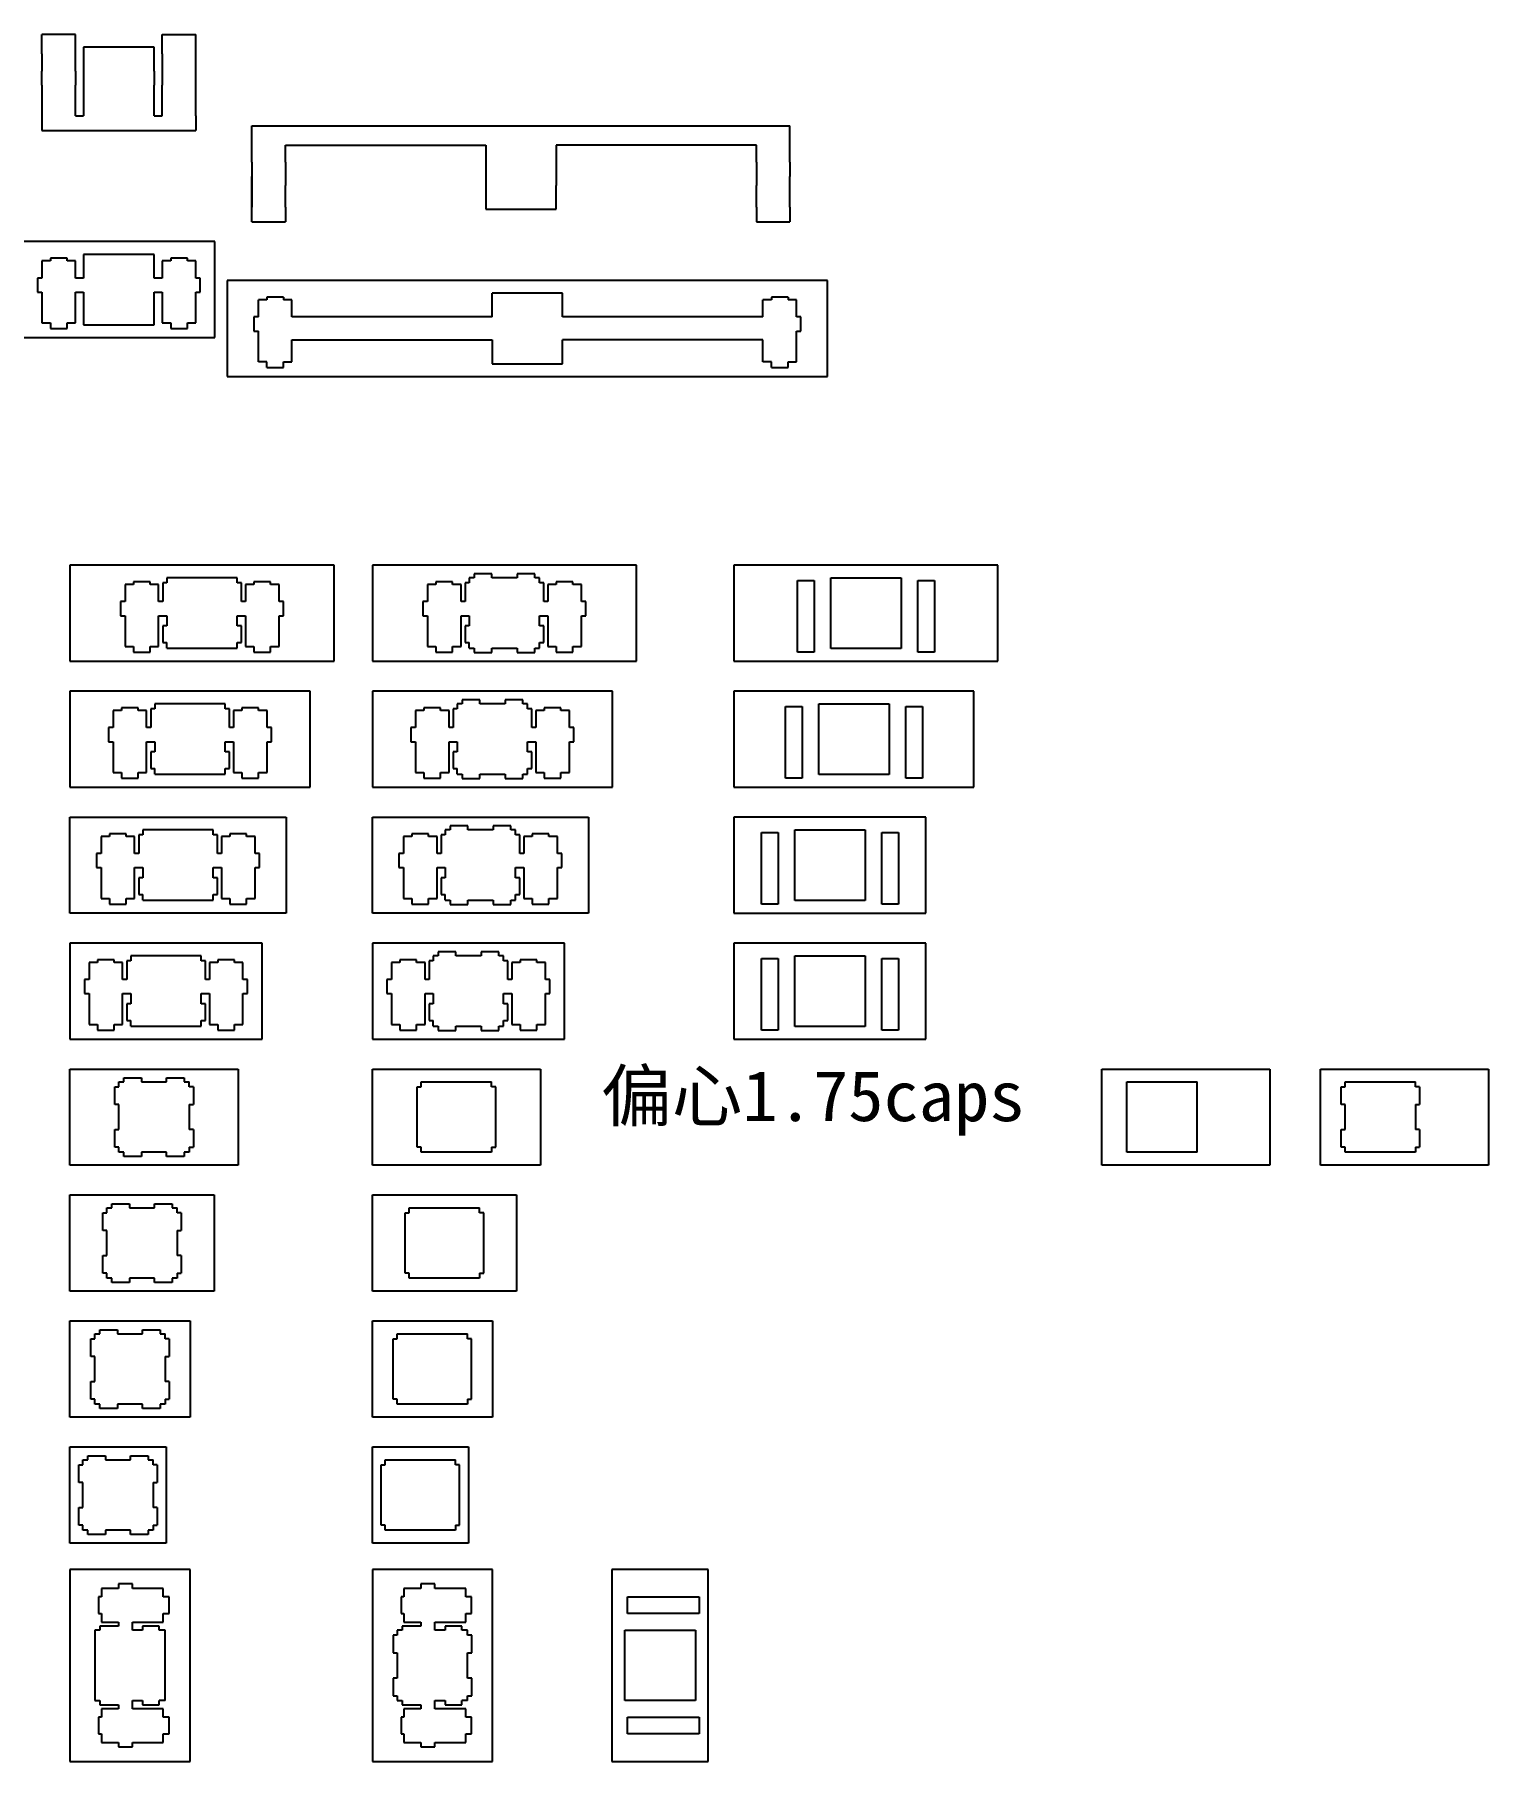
# Model space of a CAD drawing. Header units: millimetres. Extents: x -489 to 574, y -241 to 530.
# Drawn here: x -215.2 to 73.2, y 187.5 to 530.1 of the extents above; entities that cross this region are included whole.
import ezdxf

# ---------------------------------------------------------------- set-up
doc = ezdxf.new("R2010")
doc.units = ezdxf.units.MM
doc.layers.add('01_线宽0.15', color=7, linetype='Continuous')
doc.layers.add('实填充图层01', color=7, linetype='Continuous')
doc.styles.add('大雄软件01_宋体', font='', dxfattribs={"width": 1.028, "bigfont": '宋体'})
doc.styles.get('大雄软件01_宋体').set_extended_font_data('宋体')

msp = doc.modelspace()

# ---------------------------------------------------------------- linework, layer by layer
for p, q in [((-213.75, 526.25), (-213.75, 530.09)), ((-207.1, 530.09), (-213.75, 530.09)), ((-207.1, 526.25), (-207.1, 530.09)), ((-189.88, 526.25), (-189.88, 530.09)), ((-189.88, 530.09), (-183.22, 530.09)), ((-183.22, 526.25), (-183.22, 530.09)), ((-213.75, 520.05), (-213.75, 522.85)), ((-207.1, 522.85), (-207.1, 520.05)), ((-205.47, 522.85), (-205.47, 520.05)), ((-191.5, 522.85), (-191.5, 520.05)), ((-189.88, 522.85), (-189.88, 520.05)), ((-183.22, 520.05), (-183.22, 522.85)), ((-189.88, 513.96), (-189.88, 520.05)), ((-213.75, 513.96), (-213.75, 511.04)), ((-207.1, 513.96), (-205.47, 513.96)), ((-191.5, 513.96), (-189.88, 513.96)), ((-183.22, 513.96), (-183.22, 511.04)), ((-213.75, 511.04), (-183.22, 511.04)), ((-172.1, 508.15), (-172.1, 511.98)), ((-172.1, 511.98), (-65.37, 511.98)), ((-65.37, 508.15), (-65.37, 511.98)), ((-165.44, 508.15), (-125.72, 508.15)), ((-125.72, 508.15), (-125.72, 500.17)), ((-72.02, 508.15), (-111.75, 508.15)), ((-111.75, 508.15), (-111.75, 500.17)), ((-172.1, 504.75), (-172.1, 501.95)), ((-165.44, 504.75), (-165.44, 500.17)), ((-72.02, 504.75), (-72.02, 500.17)), ((-65.37, 504.75), (-65.37, 501.95)), ((-172.1, 501.95), (-172.1, 495.86)), ((-172.1, 492.93), (-172.1, 495.86)), ((-165.44, 495.86), (-165.44, 492.93)), ((-72.02, 495.86), (-72.02, 492.93)), ((-65.37, 495.86), (-65.37, 492.93)), ((-172.1, 492.93), (-165.44, 492.93)), ((-72.02, 492.93), (-65.37, 492.93))]:
    msp.add_line(p, q)
at = {"layer": '01_线宽0.15'}
for p, q in [((-191.5, 527.55), (-205.47, 527.55)), ((-205.47, 527.55), (-205.47, 522.85)), ((-191.5, 522.85), (-191.5, 527.55)), ((-213.75, 526.25), (-213.75, 522.85)), ((-207.1, 522.85), (-207.1, 526.25)), ((-189.88, 526.25), (-189.88, 522.85)), ((-183.22, 522.85), (-183.22, 526.25)), ((-213.75, 520.05), (-213.75, 513.96)), ((-207.1, 513.96), (-207.1, 520.05)), ((-205.47, 520.05), (-205.47, 513.96)), ((-191.5, 513.96), (-191.5, 520.05)), ((-183.22, 513.96), (-183.22, 520.05)), ((-172.1, 504.75), (-172.1, 508.15)), ((-165.44, 504.75), (-165.44, 508.15)), ((-72.02, 504.75), (-72.02, 508.15)), ((-65.37, 504.75), (-65.37, 508.15)), ((-172.1, 495.86), (-172.1, 501.95)), ((-165.44, 495.86), (-165.44, 500.17)), ((-125.72, 500.17), (-125.72, 495.47)), ((-111.75, 495.47), (-111.75, 500.17)), ((-72.02, 495.86), (-72.02, 500.17)), ((-65.37, 495.86), (-65.37, 501.95)), ((-125.72, 495.47), (-111.75, 495.47)), ((-179.44, 489.02), (-217.54, 489.02)), ((-191.5, 486.48), (-205.47, 486.48)), ((-205.47, 486.48), (-205.47, 481.78)), ((-191.5, 481.78), (-191.5, 486.48)), ((-179.44, 469.97), (-179.44, 489.02)), ((-212.07, 485.19), (-213.75, 485.19)), ((-213.75, 485.19), (-213.75, 481.78)), ((-212.07, 485.72), (-212.07, 485.19)), ((-208.77, 485.72), (-212.07, 485.72)), ((-208.77, 485.19), (-208.77, 485.72)), ((-207.1, 485.19), (-208.77, 485.19)), ((-207.1, 481.78), (-207.1, 485.19)), ((-188.2, 485.19), (-189.88, 485.19)), ((-189.88, 485.19), (-189.88, 481.78)), ((-184.9, 485.72), (-188.2, 485.72)), ((-188.2, 485.72), (-188.2, 485.19)), ((-184.9, 485.19), (-184.9, 485.72)), ((-183.22, 485.19), (-184.9, 485.19)), ((-183.22, 481.78), (-183.22, 485.19)), ((-213.75, 481.78), (-214.64, 481.78)), ((-214.64, 481.78), (-214.64, 478.99)), ((-205.47, 481.78), (-207.1, 481.78)), ((-189.88, 481.78), (-191.5, 481.78)), ((-182.33, 481.78), (-183.22, 481.78)), ((-182.33, 478.99), (-182.33, 481.78)), ((-57.92, 481.31), (-176.98, 481.31)), ((-176.98, 481.31), (-176.98, 462.26)), ((-57.92, 462.26), (-57.92, 481.31)), ((-214.64, 478.99), (-213.75, 478.99)), ((-213.75, 478.99), (-213.75, 472.89)), ((-207.1, 472.89), (-207.1, 478.99)), ((-207.1, 478.99), (-205.47, 478.99)), ((-205.47, 478.99), (-205.47, 472.51)), ((-191.5, 472.51), (-191.5, 478.99)), ((-191.5, 478.99), (-189.88, 478.99)), ((-189.88, 478.99), (-189.88, 472.89)), ((-183.22, 472.89), (-183.22, 478.99)), ((-183.22, 478.99), (-182.33, 478.99)), ((-170.81, 474.07), (-170.81, 477.47)), ((-169.14, 477.47), (-170.81, 477.47)), ((-169.14, 478.01), (-169.14, 477.47)), ((-165.83, 478.01), (-169.14, 478.01)), ((-165.83, 478.01), (-165.83, 477.47)), ((-164.16, 477.47), (-165.83, 477.47)), ((-164.16, 474.07), (-164.16, 477.47)), ((-124.43, 474.07), (-124.43, 478.77)), ((-110.46, 478.77), (-124.43, 478.77)), ((-110.46, 474.07), (-110.46, 478.77)), ((-70.74, 474.07), (-70.74, 477.47)), ((-69.06, 477.47), (-70.74, 477.47)), ((-69.06, 478.01), (-69.06, 477.47)), ((-65.76, 478.01), (-69.06, 478.01)), ((-65.76, 478.01), (-65.76, 477.47)), ((-64.08, 477.47), (-65.76, 477.47)), ((-64.08, 474.07), (-64.08, 477.47)), ((-213.75, 472.89), (-212.07, 472.89)), ((-212.07, 472.89), (-212.07, 471.75)), ((-208.77, 471.75), (-208.77, 472.89)), ((-208.77, 472.89), (-207.1, 472.89)), ((-189.88, 472.89), (-188.2, 472.89)), ((-188.2, 472.89), (-188.2, 471.75)), ((-184.9, 471.75), (-184.9, 472.89)), ((-184.9, 472.89), (-183.22, 472.89)), ((-170.81, 474.07), (-171.7, 474.07)), ((-171.7, 474.07), (-171.7, 471.28)), ((-124.43, 474.07), (-164.16, 474.07)), ((-70.74, 474.07), (-110.46, 474.07)), ((-63.19, 474.07), (-64.08, 474.07)), ((-63.19, 471.28), (-63.19, 474.07)), ((-217.54, 469.97), (-179.44, 469.97)), ((-212.07, 471.75), (-208.77, 471.75)), ((-205.47, 472.51), (-191.5, 472.51)), ((-188.2, 471.75), (-184.9, 471.75)), ((-171.7, 471.28), (-170.81, 471.28)), ((-170.81, 465.18), (-170.81, 471.28)), ((-164.16, 469.5), (-124.43, 469.5)), ((-164.16, 465.18), (-164.16, 469.5)), ((-124.43, 469.5), (-124.43, 464.8)), ((-70.74, 469.5), (-110.46, 469.5)), ((-110.46, 464.8), (-110.46, 469.5)), ((-70.74, 465.18), (-70.74, 469.5)), ((-64.08, 465.18), (-64.08, 471.28)), ((-64.08, 471.28), (-63.19, 471.28)), ((-169.14, 465.18), (-170.81, 465.18)), ((-169.14, 464.04), (-169.14, 465.18)), ((-169.14, 464.04), (-165.83, 464.04)), ((-165.83, 464.04), (-165.83, 465.18)), ((-165.83, 465.18), (-164.16, 465.18)), ((-124.43, 464.8), (-110.46, 464.8)), ((-69.06, 465.18), (-70.74, 465.18)), ((-69.06, 464.04), (-69.06, 465.18)), ((-69.06, 464.04), (-65.76, 464.04)), ((-65.76, 464.04), (-65.76, 465.18)), ((-65.76, 465.18), (-64.08, 465.18)), ((-176.98, 462.26), (-57.92, 462.26)), ((-208.18, 424.85), (-208.18, 405.8)), ((-155.79, 424.85), (-208.18, 424.85)), ((-155.79, 405.8), (-155.79, 424.85)), ((-148.2, 424.85), (-148.2, 405.8)), ((-95.81, 424.85), (-148.2, 424.85)), ((-95.81, 405.8), (-95.81, 424.85)), ((-76.5, 424.85), (-76.5, 405.8)), ((-24.11, 424.85), (-76.5, 424.85)), ((-24.11, 405.8), (-24.11, 424.85)), ((-192.27, 421.55), (-195.58, 421.55)), ((-195.58, 421.55), (-195.58, 421.01)), ((-192.27, 421.01), (-192.27, 421.55)), ((-175, 422.31), (-188.97, 422.31)), ((-188.97, 422.31), (-188.97, 421.33)), ((-175, 421.33), (-175, 422.31)), ((-168.4, 421.55), (-171.7, 421.55)), ((-171.7, 421.55), (-171.7, 421.01)), ((-168.4, 421.01), (-168.4, 421.55)), ((-132.29, 421.55), (-135.59, 421.55)), ((-135.59, 421.55), (-135.59, 421.01)), ((-132.29, 421.01), (-132.29, 421.55)), ((-128.01, 422.31), (-128.99, 422.31)), ((-128.99, 422.31), (-128.99, 421.33)), ((-124.51, 423.12), (-128.01, 423.12)), ((-128.01, 423.12), (-128.01, 422.31)), ((-124.51, 422.31), (-124.51, 423.12)), ((-119.5, 422.31), (-124.51, 422.31)), ((-116, 423.12), (-119.5, 423.12)), ((-119.5, 423.12), (-119.5, 422.31)), ((-116, 422.31), (-116, 423.12)), ((-115.02, 422.31), (-116, 422.31)), ((-115.02, 421.33), (-115.02, 422.31)), ((-108.41, 421.55), (-111.72, 421.55)), ((-111.72, 421.55), (-111.72, 421.01)), ((-108.41, 421.01), (-108.41, 421.55)), ((-63.89, 407.56), (-63.89, 421.76)), ((-63.89, 421.76), (-60.59, 421.76)), ((-60.59, 421.76), (-60.59, 407.56)), ((-57.29, 408.31), (-57.29, 422.31)), ((-57.29, 422.31), (-43.29, 422.31)), ((-43.29, 422.31), (-43.29, 408.31)), ((-39.99, 407.56), (-39.99, 421.76)), ((-39.99, 421.76), (-36.69, 421.76)), ((-36.69, 421.76), (-36.69, 407.56)), ((-195.58, 421.01), (-197.25, 421.01)), ((-197.25, 421.01), (-197.25, 417.61)), ((-190.6, 421.01), (-192.27, 421.01)), ((-190.6, 417.61), (-190.6, 421.01)), ((-188.97, 421.33), (-189.78, 421.33)), ((-189.78, 421.33), (-189.78, 417.61)), ((-174.19, 421.33), (-175, 421.33)), ((-174.19, 417.61), (-174.19, 421.33)), ((-171.7, 421.01), (-173.38, 421.01)), ((-173.38, 421.01), (-173.38, 417.61)), ((-166.72, 421.01), (-168.4, 421.01)), ((-166.72, 417.61), (-166.72, 421.01)), ((-135.59, 421.01), (-137.27, 421.01)), ((-137.27, 421.01), (-137.27, 417.61)), ((-130.61, 421.01), (-132.29, 421.01)), ((-130.61, 417.61), (-130.61, 421.01)), ((-128.99, 421.33), (-129.8, 421.33)), ((-129.8, 421.33), (-129.8, 417.61)), ((-114.2, 421.33), (-115.02, 421.33)), ((-114.2, 417.61), (-114.2, 421.33)), ((-111.72, 421.01), (-113.39, 421.01)), ((-113.39, 421.01), (-113.39, 417.61)), ((-106.74, 421.01), (-108.41, 421.01)), ((-106.74, 417.61), (-106.74, 421.01)), ((-197.25, 417.61), (-198.14, 417.61)), ((-198.14, 417.61), (-198.14, 414.81)), ((-198.14, 414.81), (-197.25, 414.81)), ((-197.25, 414.81), (-197.25, 408.72)), ((-189.78, 417.61), (-190.6, 417.61)), ((-190.6, 408.72), (-190.6, 414.81)), ((-190.6, 414.81), (-188.97, 414.81)), ((-188.97, 414.81), (-188.97, 412.82)), ((-175, 412.82), (-175, 414.81)), ((-175, 414.81), (-173.38, 414.81)), ((-173.38, 417.61), (-174.19, 417.61)), ((-173.38, 414.81), (-173.38, 408.72)), ((-165.83, 417.61), (-166.72, 417.61)), ((-166.72, 408.72), (-166.72, 414.81)), ((-166.72, 414.81), (-165.83, 414.81)), ((-165.83, 414.81), (-165.83, 417.61)), ((-137.27, 417.61), (-138.16, 417.61)), ((-138.16, 417.61), (-138.16, 414.81)), ((-138.16, 414.81), (-137.27, 414.81)), ((-137.27, 414.81), (-137.27, 408.72)), ((-129.8, 417.61), (-130.61, 417.61)), ((-130.61, 408.72), (-130.61, 414.81)), ((-130.61, 414.81), (-128.99, 414.81)), ((-128.99, 414.81), (-128.99, 412.82)), ((-115.02, 412.82), (-115.02, 414.81)), ((-115.02, 414.81), (-113.39, 414.81)), ((-113.39, 417.61), (-114.2, 417.61)), ((-113.39, 414.81), (-113.39, 408.72)), ((-105.85, 417.61), (-106.74, 417.61)), ((-106.74, 408.72), (-106.74, 414.81)), ((-106.74, 414.81), (-105.85, 414.81)), ((-105.85, 414.81), (-105.85, 417.61)), ((-189.78, 412.82), (-189.78, 409.51)), ((-188.97, 412.82), (-189.78, 412.82)), ((-174.19, 412.82), (-175, 412.82)), ((-174.19, 409.51), (-174.19, 412.82)), ((-128.99, 412.82), (-129.8, 412.82)), ((-129.8, 412.82), (-129.8, 409.51)), ((-114.2, 412.82), (-115.02, 412.82)), ((-114.2, 409.51), (-114.2, 412.82)), ((-197.25, 408.72), (-195.58, 408.72)), ((-195.58, 408.72), (-195.58, 407.58)), ((-192.27, 407.58), (-192.27, 408.72)), ((-192.27, 408.72), (-190.6, 408.72)), ((-189.78, 409.51), (-188.97, 409.51)), ((-188.97, 408.34), (-188.97, 409.51)), ((-188.97, 408.34), (-175, 408.34)), ((-175, 408.34), (-175, 409.51)), ((-175, 409.51), (-174.19, 409.51)), ((-173.38, 408.72), (-171.7, 408.72)), ((-171.7, 408.72), (-171.7, 407.58)), ((-168.4, 407.58), (-168.4, 408.72)), ((-168.4, 408.72), (-166.72, 408.72)), ((-137.27, 408.72), (-135.59, 408.72)), ((-135.59, 408.72), (-135.59, 407.58)), ((-132.29, 407.58), (-132.29, 408.72)), ((-132.29, 408.72), (-130.61, 408.72)), ((-129.8, 409.51), (-128.99, 409.51)), ((-128.99, 408.34), (-128.99, 409.51)), ((-128.99, 408.34), (-128.01, 408.34)), ((-128.01, 408.34), (-128.01, 407.52)), ((-124.51, 407.52), (-124.51, 408.34)), ((-124.51, 408.34), (-119.5, 408.34)), ((-119.5, 408.34), (-119.5, 407.52)), ((-116, 407.52), (-116, 408.34)), ((-116, 408.34), (-115.02, 408.34)), ((-115.02, 408.34), (-115.02, 409.51)), ((-115.02, 409.51), (-114.2, 409.51)), ((-113.39, 408.72), (-111.72, 408.72)), ((-111.72, 408.72), (-111.72, 407.58)), ((-108.41, 407.58), (-108.41, 408.72)), ((-108.41, 408.72), (-106.74, 408.72)), ((-43.29, 408.31), (-57.29, 408.31)), ((-208.18, 405.8), (-155.79, 405.8)), ((-195.58, 407.58), (-192.27, 407.58)), ((-171.7, 407.58), (-168.4, 407.58)), ((-148.2, 405.8), (-95.81, 405.8)), ((-135.59, 407.58), (-132.29, 407.58)), ((-128.01, 407.52), (-124.51, 407.52)), ((-119.5, 407.52), (-116, 407.52)), ((-111.72, 407.58), (-108.41, 407.58)), ((-76.5, 405.8), (-24.11, 405.8)), ((-60.59, 407.56), (-63.89, 407.56)), ((-36.69, 407.56), (-39.99, 407.56)), ((-208.18, 399.86), (-208.18, 380.81)), ((-160.56, 399.86), (-208.18, 399.86)), ((-160.56, 380.81), (-160.56, 399.86)), ((-148.2, 399.86), (-148.2, 380.81)), ((-100.57, 399.86), (-148.2, 399.86)), ((-126.89, 398.13), (-130.39, 398.13)), ((-130.39, 398.13), (-130.39, 397.32)), ((-126.89, 397.32), (-126.89, 398.13)), ((-118.38, 398.13), (-121.88, 398.13)), ((-121.88, 398.13), (-121.88, 397.32)), ((-118.38, 397.32), (-118.38, 398.13)), ((-100.57, 380.81), (-100.57, 399.86)), ((-76.5, 399.86), (-76.5, 380.81)), ((-28.87, 399.86), (-76.5, 399.86)), ((-28.87, 380.81), (-28.87, 399.86)), ((-197.96, 396.02), (-199.63, 396.02)), ((-199.63, 396.02), (-199.63, 392.62)), ((-194.66, 396.56), (-197.96, 396.56)), ((-197.96, 396.56), (-197.96, 396.02)), ((-194.66, 396.02), (-194.66, 396.56)), ((-192.98, 396.02), (-194.66, 396.02)), ((-192.98, 392.62), (-192.98, 396.02)), ((-191.35, 396.34), (-192.17, 396.34)), ((-192.17, 396.34), (-192.17, 392.62)), ((-177.38, 397.32), (-191.35, 397.32)), ((-191.35, 397.32), (-191.35, 396.34)), ((-177.38, 396.34), (-177.38, 397.32)), ((-176.57, 396.34), (-177.38, 396.34)), ((-176.57, 392.62), (-176.57, 396.34)), ((-174.08, 396.02), (-175.76, 396.02)), ((-175.76, 396.02), (-175.76, 392.62)), ((-170.78, 396.56), (-174.08, 396.56)), ((-174.08, 396.56), (-174.08, 396.02)), ((-170.78, 396.02), (-170.78, 396.56)), ((-169.1, 396.02), (-170.78, 396.02)), ((-169.1, 392.62), (-169.1, 396.02)), ((-137.97, 396.02), (-139.65, 396.02)), ((-139.65, 396.02), (-139.65, 392.62)), ((-134.67, 396.56), (-137.97, 396.56)), ((-137.97, 396.56), (-137.97, 396.02)), ((-134.67, 396.02), (-134.67, 396.56)), ((-132.99, 396.02), (-134.67, 396.02)), ((-132.99, 392.62), (-132.99, 396.02)), ((-131.37, 396.34), (-132.18, 396.34)), ((-132.18, 396.34), (-132.18, 392.62)), ((-130.39, 397.32), (-131.37, 397.32)), ((-131.37, 397.32), (-131.37, 396.34)), ((-121.88, 397.32), (-126.89, 397.32)), ((-117.4, 397.32), (-118.38, 397.32)), ((-117.4, 396.34), (-117.4, 397.32)), ((-116.59, 396.34), (-117.4, 396.34)), ((-116.59, 392.62), (-116.59, 396.34)), ((-114.1, 396.02), (-115.77, 396.02)), ((-115.77, 396.02), (-115.77, 392.62)), ((-110.79, 396.56), (-114.1, 396.56)), ((-114.1, 396.56), (-114.1, 396.02)), ((-110.79, 396.02), (-110.79, 396.56)), ((-109.12, 396.02), (-110.79, 396.02)), ((-109.12, 392.62), (-109.12, 396.02)), ((-66.27, 382.57), (-66.27, 396.77)), ((-66.27, 396.77), (-62.97, 396.77)), ((-62.97, 396.77), (-62.97, 382.57)), ((-59.67, 383.32), (-59.67, 397.32)), ((-59.67, 397.32), (-45.67, 397.32)), ((-45.67, 397.32), (-45.67, 383.32)), ((-42.37, 382.57), (-42.37, 396.77)), ((-42.37, 396.77), (-39.07, 396.77)), ((-39.07, 396.77), (-39.07, 382.57)), ((-199.63, 392.62), (-200.52, 392.62)), ((-200.52, 392.62), (-200.52, 389.82)), ((-192.17, 392.62), (-192.98, 392.62)), ((-175.76, 392.62), (-176.57, 392.62)), ((-168.21, 392.62), (-169.1, 392.62)), ((-168.21, 389.82), (-168.21, 392.62)), ((-139.65, 392.62), (-140.54, 392.62)), ((-140.54, 392.62), (-140.54, 389.82)), ((-132.18, 392.62), (-132.99, 392.62)), ((-115.77, 392.62), (-116.59, 392.62)), ((-108.23, 392.62), (-109.12, 392.62)), ((-108.23, 389.82), (-108.23, 392.62)), ((-200.52, 389.82), (-199.63, 389.82)), ((-199.63, 389.82), (-199.63, 383.73)), ((-192.98, 383.73), (-192.98, 389.82)), ((-192.98, 389.82), (-191.35, 389.82)), ((-192.17, 387.83), (-192.17, 384.52)), ((-191.35, 387.83), (-192.17, 387.83)), ((-191.35, 389.82), (-191.35, 387.83)), ((-177.38, 387.83), (-177.38, 389.82)), ((-177.38, 389.82), (-175.76, 389.82)), ((-176.57, 387.83), (-177.38, 387.83)), ((-176.57, 384.52), (-176.57, 387.83)), ((-175.76, 389.82), (-175.76, 383.73)), ((-169.1, 383.73), (-169.1, 389.82)), ((-169.1, 389.82), (-168.21, 389.82)), ((-140.54, 389.82), (-139.65, 389.82)), ((-139.65, 389.82), (-139.65, 383.73)), ((-132.99, 383.73), (-132.99, 389.82)), ((-132.99, 389.82), (-131.37, 389.82)), ((-131.37, 387.83), (-132.18, 387.83)), ((-132.18, 387.83), (-132.18, 384.52)), ((-131.37, 389.82), (-131.37, 387.83)), ((-117.4, 387.83), (-117.4, 389.82)), ((-117.4, 389.82), (-115.77, 389.82)), ((-116.59, 387.83), (-117.4, 387.83)), ((-116.59, 384.52), (-116.59, 387.83)), ((-115.77, 389.82), (-115.77, 383.73)), ((-109.12, 383.73), (-109.12, 389.82)), ((-109.12, 389.82), (-108.23, 389.82)), ((-199.63, 383.73), (-197.96, 383.73)), ((-197.96, 383.73), (-197.96, 382.59)), ((-194.66, 382.59), (-194.66, 383.73)), ((-194.66, 383.73), (-192.98, 383.73)), ((-192.17, 384.52), (-191.35, 384.52)), ((-191.35, 383.35), (-191.35, 384.52)), ((-177.38, 383.35), (-177.38, 384.52)), ((-177.38, 384.52), (-176.57, 384.52)), ((-175.76, 383.73), (-174.08, 383.73)), ((-174.08, 383.73), (-174.08, 382.59)), ((-170.78, 382.59), (-170.78, 383.73)), ((-170.78, 383.73), (-169.1, 383.73)), ((-139.65, 383.73), (-137.97, 383.73)), ((-137.97, 383.73), (-137.97, 382.59)), ((-134.67, 382.59), (-134.67, 383.73)), ((-134.67, 383.73), (-132.99, 383.73)), ((-132.18, 384.52), (-131.37, 384.52)), ((-131.37, 383.35), (-131.37, 384.52)), ((-117.4, 383.35), (-117.4, 384.52)), ((-117.4, 384.52), (-116.59, 384.52)), ((-115.77, 383.73), (-114.1, 383.73)), ((-114.1, 383.73), (-114.1, 382.59)), ((-110.79, 382.59), (-110.79, 383.73)), ((-110.79, 383.73), (-109.12, 383.73)), ((-208.18, 380.81), (-160.56, 380.81)), ((-197.96, 382.59), (-194.66, 382.59)), ((-191.35, 383.35), (-177.38, 383.35)), ((-174.08, 382.59), (-170.78, 382.59)), ((-148.2, 380.81), (-100.57, 380.81)), ((-137.97, 382.59), (-134.67, 382.59)), ((-131.37, 383.35), (-130.39, 383.35)), ((-130.39, 383.35), (-130.39, 382.53)), ((-130.39, 382.53), (-126.89, 382.53)), ((-126.89, 382.53), (-126.89, 383.35)), ((-126.89, 383.35), (-121.88, 383.35)), ((-121.88, 383.35), (-121.88, 382.53)), ((-121.88, 382.53), (-118.38, 382.53)), ((-118.38, 382.53), (-118.38, 383.35)), ((-118.38, 383.35), (-117.4, 383.35)), ((-114.1, 382.59), (-110.79, 382.59)), ((-76.5, 380.81), (-28.87, 380.81)), ((-62.97, 382.57), (-66.27, 382.57)), ((-45.67, 383.32), (-59.67, 383.32)), ((-39.07, 382.57), (-42.37, 382.57)), ((-208.18, 355.82), (-208.18, 374.87)), ((-208.18, 374.87), (-165.32, 374.87)), ((-165.32, 374.87), (-165.32, 355.82)), ((-148.2, 355.82), (-148.2, 374.87)), ((-148.2, 374.87), (-105.33, 374.87)), ((-105.33, 374.87), (-105.33, 355.82)), ((-76.5, 374.87), (-76.5, 355.82)), ((-38.4, 374.87), (-76.5, 374.87)), ((-38.4, 355.82), (-38.4, 374.87)), ((-200.34, 371.03), (-202.01, 371.03)), ((-202.01, 371.03), (-202.01, 367.63)), ((-200.34, 371.57), (-200.34, 371.03)), ((-197.04, 371.57), (-200.34, 371.57)), ((-197.04, 371.03), (-197.04, 371.57)), ((-195.36, 371.03), (-197.04, 371.03)), ((-195.36, 367.63), (-195.36, 371.03)), ((-193.73, 371.35), (-194.55, 371.35)), ((-194.55, 371.35), (-194.55, 367.63)), ((-179.76, 372.33), (-193.73, 372.33)), ((-193.73, 372.33), (-193.73, 371.35)), ((-179.76, 371.35), (-179.76, 372.33)), ((-178.95, 371.35), (-179.76, 371.35)), ((-178.95, 367.63), (-178.95, 371.35)), ((-176.46, 371.03), (-178.14, 371.03)), ((-178.14, 371.03), (-178.14, 367.63)), ((-173.16, 371.57), (-176.46, 371.57)), ((-176.46, 371.57), (-176.46, 371.03)), ((-173.16, 371.03), (-173.16, 371.57)), ((-171.48, 371.03), (-173.16, 371.03)), ((-171.48, 367.63), (-171.48, 371.03)), ((-140.35, 371.03), (-142.03, 371.03)), ((-142.03, 371.03), (-142.03, 367.63)), ((-137.05, 371.57), (-140.35, 371.57)), ((-140.35, 371.57), (-140.35, 371.03)), ((-137.05, 371.03), (-137.05, 371.57)), ((-135.38, 371.03), (-137.05, 371.03)), ((-135.38, 367.63), (-135.38, 371.03)), ((-133.75, 371.35), (-134.56, 371.35)), ((-134.56, 371.35), (-134.56, 367.63)), ((-132.77, 372.33), (-133.75, 372.33)), ((-133.75, 372.33), (-133.75, 371.35)), ((-129.27, 373.14), (-132.77, 373.14)), ((-132.77, 373.14), (-132.77, 372.33)), ((-129.27, 372.33), (-129.27, 373.14)), ((-124.26, 372.33), (-129.27, 372.33)), ((-120.76, 373.14), (-124.26, 373.14)), ((-124.26, 373.14), (-124.26, 372.33)), ((-120.76, 372.33), (-120.76, 373.14)), ((-119.78, 372.33), (-120.76, 372.33)), ((-119.78, 371.35), (-119.78, 372.33)), ((-118.97, 371.35), (-119.78, 371.35)), ((-118.97, 367.63), (-118.97, 371.35)), ((-118.15, 371.03), (-118.15, 367.63)), ((-116.48, 371.03), (-118.15, 371.03)), ((-113.18, 371.57), (-116.48, 371.57)), ((-116.48, 371.57), (-116.48, 371.03)), ((-113.18, 371.03), (-113.18, 371.57)), ((-111.5, 371.03), (-113.18, 371.03)), ((-111.5, 367.63), (-111.5, 371.03)), ((-71.03, 357.58), (-71.03, 371.78)), ((-71.03, 371.78), (-67.73, 371.78)), ((-67.73, 371.78), (-67.73, 357.58)), ((-64.43, 358.33), (-64.43, 372.33)), ((-64.43, 372.33), (-50.43, 372.33)), ((-50.43, 372.33), (-50.43, 358.33)), ((-47.13, 357.58), (-47.13, 371.78)), ((-47.13, 371.78), (-43.83, 371.78)), ((-43.83, 371.78), (-43.83, 357.58)), ((-202.01, 367.63), (-202.9, 367.63)), ((-202.9, 367.63), (-202.9, 364.83)), ((-194.55, 367.63), (-195.36, 367.63)), ((-178.14, 367.63), (-178.95, 367.63)), ((-170.59, 367.63), (-171.48, 367.63)), ((-170.59, 364.83), (-170.59, 367.63)), ((-142.03, 367.63), (-142.92, 367.63)), ((-142.92, 367.63), (-142.92, 364.83)), ((-134.56, 367.63), (-135.38, 367.63)), ((-118.15, 367.63), (-118.97, 367.63)), ((-110.61, 367.63), (-111.5, 367.63)), ((-110.61, 364.83), (-110.61, 367.63)), ((-202.9, 364.83), (-202.01, 364.83)), ((-202.01, 364.83), (-202.01, 358.74)), ((-195.36, 358.74), (-195.36, 364.83)), ((-195.36, 364.83), (-193.73, 364.83)), ((-193.73, 364.83), (-193.73, 362.84)), ((-179.76, 362.84), (-179.76, 364.83)), ((-179.76, 364.83), (-178.14, 364.83)), ((-178.14, 364.83), (-178.14, 358.74)), ((-171.48, 358.74), (-171.48, 364.83)), ((-171.48, 364.83), (-170.59, 364.83)), ((-142.92, 364.83), (-142.03, 364.83)), ((-142.03, 364.83), (-142.03, 358.74)), ((-135.38, 358.74), (-135.38, 364.83)), ((-135.38, 364.83), (-133.75, 364.83)), ((-133.75, 364.83), (-133.75, 362.84)), ((-119.78, 362.84), (-119.78, 364.83)), ((-119.78, 364.83), (-118.15, 364.83)), ((-118.15, 364.83), (-118.15, 358.74)), ((-111.5, 358.74), (-111.5, 364.83)), ((-111.5, 364.83), (-110.61, 364.83)), ((-193.73, 362.84), (-194.55, 362.84)), ((-194.55, 362.84), (-194.55, 359.53)), ((-178.95, 362.84), (-179.76, 362.84)), ((-178.95, 359.53), (-178.95, 362.84)), ((-133.75, 362.84), (-134.56, 362.84)), ((-134.56, 362.84), (-134.56, 359.53)), ((-118.97, 362.84), (-119.78, 362.84)), ((-118.97, 359.53), (-118.97, 362.84)), ((-202.01, 358.74), (-200.34, 358.74)), ((-200.34, 358.74), (-200.34, 357.6)), ((-200.34, 357.6), (-197.04, 357.6)), ((-197.04, 357.6), (-197.04, 358.74)), ((-197.04, 358.74), (-195.36, 358.74)), ((-194.55, 359.53), (-193.73, 359.53)), ((-193.73, 358.36), (-193.73, 359.53)), ((-193.73, 358.36), (-179.76, 358.36)), ((-179.76, 358.36), (-179.76, 359.53)), ((-179.76, 359.53), (-178.95, 359.53)), ((-178.14, 358.74), (-176.46, 358.74)), ((-176.46, 358.74), (-176.46, 357.6)), ((-176.46, 357.6), (-173.16, 357.6)), ((-173.16, 357.6), (-173.16, 358.74)), ((-173.16, 358.74), (-171.48, 358.74)), ((-142.03, 358.74), (-140.35, 358.74)), ((-140.35, 358.74), (-140.35, 357.6)), ((-140.35, 357.6), (-137.05, 357.6)), ((-137.05, 357.6), (-137.05, 358.74)), ((-137.05, 358.74), (-135.38, 358.74)), ((-134.56, 359.53), (-133.75, 359.53)), ((-133.75, 358.36), (-133.75, 359.53)), ((-133.75, 358.36), (-132.77, 358.36)), ((-132.77, 358.36), (-132.77, 357.54)), ((-132.77, 357.54), (-129.27, 357.54)), ((-129.27, 357.54), (-129.27, 358.36)), ((-129.27, 358.36), (-124.26, 358.36)), ((-124.26, 358.36), (-124.26, 357.54)), ((-124.26, 357.54), (-120.76, 357.54)), ((-120.76, 357.54), (-120.76, 358.36)), ((-120.76, 358.36), (-119.78, 358.36)), ((-119.78, 358.36), (-119.78, 359.53)), ((-119.78, 359.53), (-118.97, 359.53)), ((-118.15, 358.74), (-116.48, 358.74)), ((-116.48, 358.74), (-116.48, 357.6)), ((-116.48, 357.6), (-113.18, 357.6)), ((-113.18, 357.6), (-113.18, 358.74)), ((-113.18, 358.74), (-111.5, 358.74)), ((-67.73, 357.58), (-71.03, 357.58)), ((-50.43, 358.33), (-64.43, 358.33)), ((-43.83, 357.58), (-47.13, 357.58)), ((-165.32, 355.82), (-208.18, 355.82)), ((-105.33, 355.82), (-148.2, 355.82)), ((-76.5, 355.82), (-38.4, 355.82)), ((-208.18, 349.88), (-208.18, 330.83)), ((-170.08, 349.88), (-208.18, 349.88)), ((-170.08, 330.83), (-170.08, 349.88)), ((-148.2, 349.88), (-148.2, 330.83)), ((-110.1, 349.88), (-148.2, 349.88)), ((-110.1, 330.83), (-110.1, 349.88)), ((-76.5, 349.88), (-76.5, 330.83)), ((-38.4, 349.88), (-76.5, 349.88)), ((-38.4, 330.83), (-38.4, 349.88)), ((-202.72, 346.04), (-204.4, 346.04)), ((-204.4, 346.04), (-204.4, 342.64)), ((-199.42, 346.57), (-202.72, 346.57)), ((-202.72, 346.57), (-202.72, 346.04)), ((-199.42, 346.04), (-199.42, 346.57)), ((-197.74, 346.04), (-199.42, 346.04)), ((-197.74, 342.64), (-197.74, 346.04)), ((-196.12, 346.36), (-196.93, 346.36)), ((-196.93, 346.36), (-196.93, 342.64)), ((-182.15, 347.34), (-196.12, 347.34)), ((-196.12, 347.34), (-196.12, 346.36)), ((-182.15, 346.36), (-182.15, 347.34)), ((-181.33, 346.36), (-182.15, 346.36)), ((-181.33, 342.64), (-181.33, 346.36)), ((-178.84, 346.04), (-180.52, 346.04)), ((-180.52, 346.04), (-180.52, 342.64)), ((-175.54, 346.57), (-178.84, 346.57)), ((-178.84, 346.57), (-178.84, 346.04)), ((-175.54, 346.04), (-175.54, 346.57)), ((-173.87, 346.04), (-175.54, 346.04)), ((-173.87, 342.64), (-173.87, 346.04)), ((-142.73, 346.04), (-144.41, 346.04)), ((-144.41, 346.04), (-144.41, 342.64)), ((-139.43, 346.57), (-142.73, 346.57)), ((-142.73, 346.57), (-142.73, 346.04)), ((-139.43, 346.04), (-139.43, 346.57)), ((-137.76, 346.04), (-139.43, 346.04)), ((-137.76, 342.64), (-137.76, 346.04)), ((-136.13, 346.36), (-136.94, 346.36)), ((-136.94, 346.36), (-136.94, 342.64)), ((-135.15, 347.34), (-136.13, 347.34)), ((-136.13, 347.34), (-136.13, 346.36)), ((-131.65, 348.15), (-135.15, 348.15)), ((-135.15, 348.15), (-135.15, 347.34)), ((-131.65, 347.34), (-131.65, 348.15)), ((-126.64, 347.34), (-131.65, 347.34)), ((-123.14, 348.15), (-126.64, 348.15)), ((-126.64, 348.15), (-126.64, 347.34)), ((-123.14, 347.34), (-123.14, 348.15)), ((-122.16, 347.34), (-123.14, 347.34)), ((-122.16, 346.36), (-122.16, 347.34)), ((-121.35, 346.36), (-122.16, 346.36)), ((-121.35, 342.64), (-121.35, 346.36)), ((-118.86, 346.04), (-120.54, 346.04)), ((-120.54, 346.04), (-120.54, 342.64)), ((-115.56, 346.57), (-118.86, 346.57)), ((-118.86, 346.57), (-118.86, 346.04)), ((-115.56, 346.04), (-115.56, 346.57)), ((-113.88, 346.04), (-115.56, 346.04)), ((-113.88, 342.64), (-113.88, 346.04)), ((-71.03, 332.59), (-71.03, 346.79)), ((-71.03, 346.79), (-67.73, 346.79)), ((-67.73, 346.79), (-67.73, 332.59)), ((-64.43, 333.33), (-64.43, 347.34)), ((-64.43, 347.34), (-50.43, 347.34)), ((-50.43, 347.34), (-50.43, 333.33)), ((-47.13, 332.59), (-47.13, 346.79)), ((-47.13, 346.79), (-43.83, 346.79)), ((-43.83, 346.79), (-43.83, 332.59)), ((-204.4, 342.64), (-205.29, 342.64)), ((-205.29, 342.64), (-205.29, 339.84)), ((-196.93, 342.64), (-197.74, 342.64)), ((-180.52, 342.64), (-181.33, 342.64)), ((-172.98, 342.64), (-173.87, 342.64)), ((-172.98, 339.84), (-172.98, 342.64)), ((-144.41, 342.64), (-145.3, 342.64)), ((-145.3, 342.64), (-145.3, 339.84)), ((-136.94, 342.64), (-137.76, 342.64)), ((-120.54, 342.64), (-121.35, 342.64)), ((-112.99, 342.64), (-113.88, 342.64)), ((-112.99, 339.84), (-112.99, 342.64)), ((-205.29, 339.84), (-204.4, 339.84)), ((-204.4, 339.84), (-204.4, 333.75)), ((-197.74, 333.75), (-197.74, 339.84)), ((-197.74, 339.84), (-196.12, 339.84)), ((-196.12, 339.84), (-196.12, 337.85)), ((-182.15, 337.85), (-182.15, 339.84)), ((-182.15, 339.84), (-180.52, 339.84)), ((-180.52, 339.84), (-180.52, 333.75)), ((-173.87, 333.75), (-173.87, 339.84)), ((-173.87, 339.84), (-172.98, 339.84)), ((-145.3, 339.84), (-144.41, 339.84)), ((-144.41, 339.84), (-144.41, 333.75)), ((-137.76, 333.75), (-137.76, 339.84)), ((-137.76, 339.84), (-136.13, 339.84)), ((-136.13, 339.84), (-136.13, 337.85)), ((-122.16, 337.85), (-122.16, 339.84)), ((-122.16, 339.84), (-120.54, 339.84)), ((-120.54, 339.84), (-120.54, 333.75)), ((-113.88, 333.75), (-113.88, 339.84)), ((-113.88, 339.84), (-112.99, 339.84)), ((-196.93, 337.85), (-196.93, 334.53)), ((-196.12, 337.85), (-196.93, 337.85)), ((-181.33, 337.85), (-182.15, 337.85)), ((-181.33, 334.53), (-181.33, 337.85)), ((-136.13, 337.85), (-136.94, 337.85)), ((-136.94, 337.85), (-136.94, 334.53)), ((-121.35, 337.85), (-122.16, 337.85)), ((-121.35, 334.53), (-121.35, 337.85)), ((-204.4, 333.75), (-202.72, 333.75)), ((-202.72, 333.75), (-202.72, 332.6)), ((-202.72, 332.6), (-199.42, 332.6)), ((-199.42, 332.6), (-199.42, 333.75)), ((-199.42, 333.75), (-197.74, 333.75)), ((-196.93, 334.53), (-196.12, 334.53)), ((-196.12, 333.37), (-196.12, 334.53)), ((-196.12, 333.37), (-182.15, 333.37)), ((-182.15, 334.53), (-181.33, 334.53)), ((-182.15, 333.37), (-182.15, 334.53)), ((-180.52, 333.75), (-178.84, 333.75)), ((-178.84, 333.75), (-178.84, 332.6)), ((-178.84, 332.6), (-175.54, 332.6)), ((-175.54, 332.6), (-175.54, 333.75)), ((-175.54, 333.75), (-173.87, 333.75)), ((-144.41, 333.75), (-142.73, 333.75)), ((-142.73, 333.75), (-142.73, 332.6)), ((-142.73, 332.6), (-139.43, 332.6)), ((-139.43, 332.6), (-139.43, 333.75)), ((-139.43, 333.75), (-137.76, 333.75)), ((-136.94, 334.53), (-136.13, 334.53)), ((-136.13, 333.37), (-136.13, 334.53)), ((-136.13, 333.37), (-135.15, 333.37)), ((-135.15, 333.37), (-135.15, 332.55)), ((-135.15, 332.55), (-131.65, 332.55)), ((-131.65, 332.55), (-131.65, 333.37)), ((-131.65, 333.37), (-126.64, 333.37)), ((-126.64, 333.37), (-126.64, 332.55)), ((-126.64, 332.55), (-123.14, 332.55)), ((-123.14, 332.55), (-123.14, 333.37)), ((-123.14, 333.37), (-122.16, 333.37)), ((-122.16, 334.53), (-121.35, 334.53)), ((-122.16, 333.37), (-122.16, 334.53)), ((-120.54, 333.75), (-118.86, 333.75)), ((-118.86, 333.75), (-118.86, 332.6)), ((-118.86, 332.6), (-115.56, 332.6)), ((-115.56, 332.6), (-115.56, 333.75)), ((-115.56, 333.75), (-113.88, 333.75)), ((-67.73, 332.59), (-71.03, 332.59)), ((-50.43, 333.33), (-64.43, 333.33)), ((-43.83, 332.59), (-47.13, 332.59)), ((-208.18, 330.83), (-170.08, 330.83)), ((-148.2, 330.83), (-110.1, 330.83)), ((-76.5, 330.83), (-38.4, 330.83)), ((-208.18, 305.84), (-208.18, 324.89)), ((-208.18, 324.89), (-174.84, 324.89)), ((-198.5, 322.35), (-197.52, 322.35)), ((-198.5, 321.37), (-198.5, 322.35)), ((-197.52, 323.16), (-194.02, 323.16)), ((-197.52, 322.35), (-197.52, 323.16)), ((-194.02, 323.16), (-194.02, 322.35)), ((-194.02, 322.35), (-189.01, 322.35)), ((-189.01, 323.16), (-185.51, 323.16)), ((-189.01, 322.35), (-189.01, 323.16)), ((-185.51, 323.16), (-185.51, 322.35)), ((-185.51, 322.35), (-184.53, 322.35)), ((-184.53, 321.37), (-184.53, 322.35)), ((-174.84, 324.89), (-174.84, 305.84)), ((-148.2, 305.84), (-148.2, 324.89)), ((-148.2, 324.89), (-114.86, 324.89)), ((-138.5, 322.33), (-124.55, 322.33)), ((-138.5, 321.36), (-138.5, 322.33)), ((-124.55, 321.36), (-124.55, 322.33)), ((-114.86, 324.89), (-114.86, 305.84)), ((-3.5, 305.84), (-3.5, 324.89)), ((-3.5, 324.89), (29.83, 324.89)), ((1.42, 308.38), (1.42, 322.35)), ((1.42, 322.35), (15.39, 322.35)), ((15.39, 308.38), (15.39, 322.35)), ((29.83, 324.89), (29.83, 305.84)), ((39.83, 305.84), (39.83, 324.89)), ((39.83, 324.89), (73.17, 324.89)), ((44.76, 322.35), (58.7, 322.35)), ((44.76, 321.37), (44.76, 322.35)), ((58.7, 321.37), (58.7, 322.35)), ((73.17, 324.89), (73.17, 305.84)), ((-199.31, 321.37), (-198.5, 321.37)), ((-199.31, 317.87), (-199.31, 321.37)), ((-183.71, 321.37), (-184.53, 321.37)), ((-183.71, 321.37), (-183.71, 317.87)), ((-139.31, 309.37), (-139.31, 321.36)), ((-139.31, 321.36), (-138.5, 321.36)), ((-123.74, 321.36), (-124.55, 321.36)), ((-123.74, 309.37), (-123.74, 321.36)), ((43.94, 317.87), (43.94, 321.37)), ((43.94, 321.37), (44.76, 321.37)), ((59.51, 321.37), (58.7, 321.37)), ((59.51, 321.37), (59.51, 317.87)), ((-198.5, 317.87), (-199.31, 317.87)), ((-198.5, 312.86), (-198.5, 317.87)), ((-184.53, 317.87), (-184.53, 312.86)), ((-184.53, 317.87), (-183.71, 317.87)), ((44.76, 317.87), (43.94, 317.87)), ((44.76, 312.87), (44.76, 317.87)), ((58.7, 317.87), (58.7, 312.87)), ((58.7, 317.87), (59.51, 317.87)), ((-199.31, 312.86), (-198.5, 312.86)), ((-199.31, 309.36), (-199.31, 312.86)), ((-183.71, 312.86), (-184.53, 312.86)), ((-183.71, 312.86), (-183.71, 309.36)), ((43.94, 309.38), (43.94, 312.87)), ((43.94, 312.87), (44.76, 312.87)), ((59.51, 312.87), (58.7, 312.87)), ((59.51, 312.87), (59.51, 309.38)), ((-198.5, 309.36), (-199.31, 309.36)), ((-198.5, 308.38), (-198.5, 309.36)), ((-197.52, 308.38), (-198.5, 308.38)), ((-197.52, 307.56), (-197.52, 308.38)), ((-194.02, 308.38), (-194.02, 307.56)), ((-189.01, 308.38), (-194.02, 308.38)), ((-189.01, 307.56), (-189.01, 308.38)), ((-185.51, 308.38), (-185.51, 307.56)), ((-184.53, 308.38), (-185.51, 308.38)), ((-184.53, 309.36), (-184.53, 308.38)), ((-184.53, 309.36), (-183.71, 309.36)), ((-138.5, 309.37), (-139.31, 309.37)), ((-138.5, 308.39), (-138.5, 309.37)), ((-124.55, 308.39), (-138.5, 308.39)), ((-124.55, 309.37), (-123.74, 309.37)), ((-124.55, 309.37), (-124.55, 308.39)), ((15.39, 308.38), (1.42, 308.38)), ((44.76, 309.38), (43.94, 309.38)), ((44.76, 308.4), (44.76, 309.38)), ((58.7, 308.4), (44.76, 308.4)), ((58.7, 309.38), (59.51, 309.38)), ((58.7, 309.38), (58.7, 308.4)), ((-174.84, 305.84), (-208.18, 305.84)), ((-194.02, 307.56), (-197.52, 307.56)), ((-185.51, 307.56), (-189.01, 307.56)), ((-114.86, 305.84), (-148.2, 305.84)), ((29.83, 305.84), (-3.5, 305.84)), ((73.17, 305.84), (39.83, 305.84)), ((-208.18, 280.85), (-208.18, 299.9)), ((-208.18, 299.9), (-179.61, 299.9)), ((-199.9, 298.17), (-196.4, 298.17)), ((-199.9, 297.36), (-199.9, 298.17)), ((-196.4, 298.17), (-196.4, 297.36)), ((-191.39, 298.17), (-187.89, 298.17)), ((-191.39, 297.36), (-191.39, 298.17)), ((-187.89, 298.17), (-187.89, 297.36)), ((-179.61, 299.9), (-179.61, 280.85)), ((-148.2, 280.85), (-148.2, 299.9)), ((-148.2, 299.9), (-119.62, 299.9)), ((-119.62, 299.9), (-119.62, 280.85)), ((-201.69, 296.38), (-200.88, 296.38)), ((-201.69, 292.87), (-201.69, 296.38)), ((-200.88, 297.36), (-199.9, 297.36)), ((-200.88, 296.38), (-200.88, 297.36)), ((-196.4, 297.36), (-191.39, 297.36)), ((-187.89, 297.36), (-186.91, 297.36)), ((-186.91, 296.38), (-186.91, 297.36)), ((-186.1, 296.38), (-186.91, 296.38)), ((-186.1, 296.38), (-186.1, 292.87)), ((-141.69, 284.38), (-141.69, 296.36)), ((-141.69, 296.36), (-140.88, 296.36)), ((-140.88, 297.34), (-126.94, 297.34)), ((-140.88, 296.36), (-140.88, 297.34)), ((-126.94, 296.36), (-126.94, 297.34)), ((-126.12, 296.36), (-126.94, 296.36)), ((-126.12, 284.38), (-126.12, 296.36)), ((-200.88, 292.87), (-201.69, 292.87)), ((-200.88, 287.87), (-200.88, 292.87)), ((-186.91, 292.87), (-186.91, 287.87)), ((-186.91, 292.87), (-186.1, 292.87)), ((-201.69, 287.87), (-200.88, 287.87)), ((-201.69, 284.37), (-201.69, 287.87)), ((-186.1, 287.87), (-186.91, 287.87)), ((-186.1, 287.87), (-186.1, 284.37)), ((-200.88, 284.37), (-201.69, 284.37)), ((-200.88, 283.39), (-200.88, 284.37)), ((-186.91, 284.37), (-186.91, 283.39)), ((-186.91, 284.37), (-186.1, 284.37)), ((-140.88, 284.38), (-141.69, 284.38)), ((-140.88, 283.4), (-140.88, 284.38)), ((-126.94, 284.38), (-126.12, 284.38)), ((-126.94, 284.38), (-126.94, 283.4)), ((-199.9, 283.39), (-200.88, 283.39)), ((-199.9, 282.57), (-199.9, 283.39)), ((-196.4, 282.57), (-199.9, 282.57)), ((-196.4, 283.39), (-196.4, 282.57)), ((-191.39, 283.39), (-196.4, 283.39)), ((-191.39, 282.57), (-191.39, 283.39)), ((-187.89, 282.57), (-191.39, 282.57)), ((-187.89, 283.39), (-187.89, 282.57)), ((-186.91, 283.39), (-187.89, 283.39)), ((-126.94, 283.4), (-140.88, 283.4)), ((-179.61, 280.85), (-208.18, 280.85)), ((-119.62, 280.85), (-148.2, 280.85)), ((-208.18, 255.86), (-208.18, 274.91)), ((-208.18, 274.91), (-184.37, 274.91)), ((-184.37, 274.91), (-184.37, 255.86)), ((-148.2, 255.86), (-148.2, 274.91)), ((-148.2, 274.91), (-124.38, 274.91)), ((-124.38, 274.91), (-124.38, 255.86)), ((-204.07, 271.38), (-203.26, 271.38)), ((-204.07, 267.88), (-204.07, 271.38)), ((-203.26, 272.37), (-202.28, 272.37)), ((-203.26, 271.38), (-203.26, 272.37)), ((-202.28, 273.18), (-198.78, 273.18)), ((-202.28, 272.37), (-202.28, 273.18)), ((-198.78, 273.18), (-198.78, 272.37)), ((-198.78, 272.37), (-193.77, 272.37)), ((-193.77, 273.18), (-190.27, 273.18)), ((-193.77, 272.37), (-193.77, 273.18)), ((-190.27, 273.18), (-190.27, 272.37)), ((-190.27, 272.37), (-189.29, 272.37)), ((-189.29, 271.38), (-189.29, 272.37)), ((-188.48, 271.38), (-189.29, 271.38)), ((-188.48, 271.38), (-188.48, 267.88)), ((-144.07, 259.39), (-144.07, 271.37)), ((-144.07, 271.37), (-143.26, 271.37)), ((-143.26, 272.35), (-129.32, 272.35)), ((-143.26, 271.37), (-143.26, 272.35)), ((-129.32, 271.37), (-129.32, 272.35)), ((-128.51, 271.37), (-129.32, 271.37)), ((-128.51, 259.39), (-128.51, 271.37)), ((-203.26, 267.88), (-204.07, 267.88)), ((-203.26, 262.88), (-203.26, 267.88)), ((-189.29, 267.88), (-189.29, 262.88)), ((-189.29, 267.88), (-188.48, 267.88)), ((-204.07, 262.88), (-203.26, 262.88)), ((-204.07, 259.38), (-204.07, 262.88)), ((-188.48, 262.88), (-189.29, 262.88)), ((-188.48, 262.88), (-188.48, 259.38)), ((-203.26, 259.38), (-204.07, 259.38)), ((-203.26, 258.4), (-203.26, 259.38)), ((-202.28, 258.4), (-203.26, 258.4)), ((-202.28, 257.58), (-202.28, 258.4)), ((-198.78, 257.58), (-202.28, 257.58)), ((-198.78, 258.4), (-198.78, 257.58)), ((-193.77, 258.4), (-198.78, 258.4)), ((-193.77, 257.58), (-193.77, 258.4)), ((-190.27, 257.58), (-193.77, 257.58)), ((-190.27, 258.4), (-190.27, 257.58)), ((-189.29, 258.4), (-190.27, 258.4)), ((-189.29, 259.38), (-189.29, 258.4)), ((-189.29, 259.38), (-188.48, 259.38)), ((-143.26, 259.39), (-144.07, 259.39)), ((-143.26, 258.41), (-143.26, 259.39)), ((-129.32, 258.41), (-143.26, 258.41)), ((-129.32, 259.39), (-128.51, 259.39)), ((-129.32, 259.39), (-129.32, 258.41)), ((-184.37, 255.86), (-208.18, 255.86)), ((-124.38, 255.86), (-148.2, 255.86)), ((-208.18, 230.87), (-208.18, 249.92)), ((-208.18, 249.92), (-189.13, 249.92)), ((-205.64, 247.38), (-204.66, 247.38)), ((-205.64, 246.39), (-205.64, 247.38)), ((-204.66, 248.19), (-201.16, 248.19)), ((-204.66, 247.38), (-204.66, 248.19)), ((-201.16, 248.19), (-201.16, 247.38)), ((-201.16, 247.38), (-196.15, 247.38)), ((-196.15, 248.19), (-192.65, 248.19)), ((-196.15, 247.38), (-196.15, 248.19)), ((-192.65, 248.19), (-192.65, 247.38)), ((-192.65, 247.38), (-191.67, 247.38)), ((-191.67, 246.39), (-191.67, 247.38)), ((-189.13, 249.92), (-189.13, 230.87)), ((-148.2, 230.87), (-148.2, 249.92)), ((-148.2, 249.92), (-129.15, 249.92)), ((-145.64, 247.36), (-131.7, 247.36)), ((-145.64, 246.38), (-145.64, 247.36)), ((-131.7, 246.38), (-131.7, 247.36)), ((-129.15, 249.92), (-129.15, 230.87)), ((-206.45, 246.39), (-205.64, 246.39)), ((-206.45, 242.89), (-206.45, 246.39)), ((-190.86, 246.39), (-191.67, 246.39)), ((-190.86, 246.39), (-190.86, 242.89)), ((-146.45, 234.4), (-146.45, 246.38)), ((-146.45, 246.38), (-145.64, 246.38)), ((-130.89, 246.38), (-131.7, 246.38)), ((-130.89, 234.4), (-130.89, 246.38)), ((-205.64, 242.89), (-206.45, 242.89)), ((-205.64, 237.89), (-205.64, 242.89)), ((-191.67, 242.89), (-191.67, 237.89)), ((-191.67, 242.89), (-190.86, 242.89)), ((-206.45, 237.89), (-205.64, 237.89)), ((-206.45, 234.39), (-206.45, 237.89)), ((-190.86, 237.89), (-191.67, 237.89)), ((-190.86, 237.89), (-190.86, 234.39)), ((-205.64, 234.39), (-206.45, 234.39)), ((-205.64, 233.41), (-205.64, 234.39)), ((-204.66, 233.41), (-205.64, 233.41)), ((-204.66, 232.59), (-204.66, 233.41)), ((-201.16, 233.41), (-201.16, 232.59)), ((-196.15, 233.41), (-201.16, 233.41)), ((-196.15, 232.59), (-196.15, 233.41)), ((-192.65, 233.41), (-192.65, 232.59)), ((-191.67, 233.41), (-192.65, 233.41)), ((-191.67, 234.39), (-191.67, 233.41)), ((-191.67, 234.39), (-190.86, 234.39)), ((-145.64, 234.4), (-146.45, 234.4)), ((-145.64, 233.42), (-145.64, 234.4)), ((-131.7, 233.42), (-145.64, 233.42)), ((-131.7, 234.4), (-130.89, 234.4)), ((-131.7, 234.4), (-131.7, 233.42)), ((-189.13, 230.87), (-208.18, 230.87)), ((-201.16, 232.59), (-204.66, 232.59)), ((-192.65, 232.59), (-196.15, 232.59)), ((-129.15, 230.87), (-148.2, 230.87)), ((-184.37, 225.64), (-208.18, 225.64)), ((-208.18, 225.64), (-208.18, 187.54)), ((-195.77, 222.74), (-198.56, 222.74)), ((-198.56, 222.74), (-198.56, 221.85)), ((-195.77, 221.85), (-195.77, 222.74)), ((-184.37, 187.54), (-184.37, 225.64)), ((-124.38, 225.64), (-148.2, 225.64)), ((-148.2, 225.64), (-148.2, 187.54)), ((-138.58, 222.74), (-138.58, 221.85)), ((-135.78, 222.74), (-138.58, 222.74)), ((-135.78, 221.85), (-135.78, 222.74)), ((-124.38, 187.54), (-124.38, 225.64)), ((-81.63, 225.64), (-100.68, 225.64)), ((-100.68, 225.64), (-100.68, 187.54)), ((-81.63, 187.54), (-81.63, 225.64)), ((-201.96, 220.18), (-202.5, 220.18)), ((-202.5, 220.18), (-202.5, 216.87)), ((-198.56, 221.85), (-201.96, 221.85)), ((-201.96, 221.85), (-201.96, 220.18)), ((-189.67, 221.85), (-195.77, 221.85)), ((-189.67, 220.18), (-189.67, 221.85)), ((-188.53, 220.18), (-189.67, 220.18)), ((-188.53, 216.87), (-188.53, 220.18)), ((-141.98, 220.18), (-142.51, 220.18)), ((-142.51, 220.18), (-142.51, 216.87)), ((-138.58, 221.85), (-141.98, 221.85)), ((-141.98, 221.85), (-141.98, 220.18)), ((-129.69, 221.85), (-135.78, 221.85)), ((-129.69, 220.18), (-129.69, 221.85)), ((-128.54, 220.18), (-129.69, 220.18)), ((-128.54, 216.87), (-128.54, 220.18)), ((-97.59, 216.9), (-97.59, 220.2)), ((-97.59, 220.2), (-83.39, 220.2)), ((-83.39, 220.2), (-83.39, 216.9)), ((-202.5, 216.87), (-201.96, 216.87)), ((-201.96, 216.87), (-201.96, 215.2)), ((-189.67, 215.2), (-189.67, 216.87)), ((-189.67, 216.87), (-188.53, 216.87)), ((-142.51, 216.87), (-141.98, 216.87)), ((-141.98, 216.87), (-141.98, 215.2)), ((-129.69, 215.2), (-129.69, 216.87)), ((-129.69, 216.87), (-128.54, 216.87)), ((-83.39, 216.9), (-97.59, 216.9)), ((-202.28, 213.57), (-203.26, 213.57)), ((-203.26, 213.57), (-203.26, 199.6)), ((-198.56, 214.39), (-202.28, 214.39)), ((-202.28, 214.39), (-202.28, 213.57)), ((-201.96, 215.2), (-198.56, 215.2)), ((-198.56, 215.2), (-198.56, 214.39)), ((-195.77, 213.57), (-195.77, 215.2)), ((-195.77, 215.2), (-189.67, 215.2)), ((-193.77, 213.57), (-195.77, 213.57)), ((-190.46, 214.39), (-193.77, 214.39)), ((-193.77, 214.39), (-193.77, 213.57)), ((-190.46, 213.57), (-190.46, 214.39)), ((-189.29, 213.57), (-190.46, 213.57)), ((-189.29, 199.6), (-189.29, 213.57)), ((-143.27, 212.59), (-144.09, 212.59)), ((-144.09, 212.59), (-144.09, 209.09)), ((-142.29, 213.57), (-143.27, 213.57)), ((-143.27, 213.57), (-143.27, 212.59)), ((-138.58, 214.39), (-142.29, 214.39)), ((-142.29, 214.39), (-142.29, 213.57)), ((-141.98, 215.2), (-138.58, 215.2)), ((-138.58, 215.2), (-138.58, 214.39)), ((-135.78, 213.57), (-135.78, 215.2)), ((-135.78, 215.2), (-129.69, 215.2)), ((-133.79, 213.57), (-135.78, 213.57)), ((-130.47, 214.39), (-133.79, 214.39)), ((-133.79, 214.39), (-133.79, 213.57)), ((-130.47, 213.57), (-130.47, 214.39)), ((-129.3, 213.57), (-130.47, 213.57)), ((-129.3, 212.59), (-129.3, 213.57)), ((-128.49, 212.59), (-129.3, 212.59)), ((-128.49, 209.09), (-128.49, 212.59)), ((-98.14, 199.6), (-98.14, 213.6)), ((-98.14, 213.6), (-84.13, 213.6)), ((-84.13, 213.6), (-84.13, 199.6)), ((-144.09, 209.09), (-143.27, 209.09)), ((-143.27, 209.09), (-143.27, 204.08)), ((-129.3, 204.08), (-129.3, 209.09)), ((-129.3, 209.09), (-128.49, 209.09)), ((-143.27, 204.08), (-144.09, 204.08)), ((-144.09, 204.08), (-144.09, 200.58)), ((-128.49, 204.08), (-129.3, 204.08)), ((-128.49, 200.58), (-128.49, 204.08)), ((-203.26, 199.6), (-202.28, 199.6)), ((-202.28, 199.6), (-202.28, 198.79)), ((-202.28, 198.79), (-198.56, 198.79)), ((-198.56, 198.79), (-198.56, 197.98)), ((-195.77, 197.98), (-195.77, 199.6)), ((-195.77, 199.6), (-193.77, 199.6)), ((-193.77, 199.6), (-193.77, 198.79)), ((-193.77, 198.79), (-190.46, 198.79)), ((-190.46, 198.79), (-190.46, 199.6)), ((-189.29, 199.6), (-190.46, 199.6)), ((-144.09, 200.58), (-143.27, 200.58)), ((-143.27, 200.58), (-143.27, 199.6)), ((-143.27, 199.6), (-142.29, 199.6)), ((-142.29, 199.6), (-142.29, 198.79)), ((-142.29, 198.79), (-138.58, 198.79)), ((-138.58, 198.79), (-138.58, 197.98)), ((-135.78, 197.98), (-135.78, 199.6)), ((-135.78, 199.6), (-133.79, 199.6)), ((-133.79, 199.6), (-133.79, 198.79)), ((-133.79, 198.79), (-130.47, 198.79)), ((-130.47, 198.79), (-130.47, 199.6)), ((-129.3, 199.6), (-130.47, 199.6)), ((-129.3, 199.6), (-129.3, 200.58)), ((-129.3, 200.58), (-128.49, 200.58)), ((-84.13, 199.6), (-98.14, 199.6)), ((-201.96, 196.3), (-202.5, 196.3)), ((-202.5, 196.3), (-202.5, 193)), ((-198.56, 197.98), (-201.96, 197.98)), ((-201.96, 197.98), (-201.96, 196.3)), ((-189.67, 197.98), (-195.77, 197.98)), ((-189.67, 196.3), (-189.67, 197.98)), ((-188.53, 196.3), (-189.67, 196.3)), ((-188.53, 193), (-188.53, 196.3)), ((-141.98, 196.3), (-142.51, 196.3)), ((-142.51, 196.3), (-142.51, 193)), ((-138.58, 197.98), (-141.98, 197.98)), ((-141.98, 197.98), (-141.98, 196.3)), ((-129.69, 197.98), (-135.78, 197.98)), ((-129.69, 196.3), (-129.69, 197.98)), ((-128.54, 196.3), (-129.69, 196.3)), ((-128.54, 193), (-128.54, 196.3)), ((-97.59, 193), (-97.59, 196.3)), ((-97.59, 196.3), (-83.39, 196.3)), ((-83.39, 196.3), (-83.39, 193)), ((-202.5, 193), (-201.96, 193)), ((-201.96, 193), (-201.96, 191.32)), ((-189.67, 191.32), (-189.67, 193)), ((-189.67, 193), (-188.53, 193)), ((-142.51, 193), (-141.98, 193)), ((-141.98, 193), (-141.98, 191.32)), ((-129.69, 191.32), (-129.69, 193)), ((-129.69, 193), (-128.54, 193)), ((-83.39, 193), (-97.59, 193)), ((-201.96, 191.32), (-198.56, 191.32)), ((-198.56, 191.32), (-198.56, 190.43)), ((-198.56, 190.43), (-195.77, 190.43)), ((-195.77, 190.43), (-195.77, 191.32)), ((-195.77, 191.32), (-189.67, 191.32)), ((-141.98, 191.32), (-138.58, 191.32)), ((-138.58, 191.32), (-138.58, 190.43)), ((-138.58, 190.43), (-135.78, 190.43)), ((-135.78, 190.43), (-135.78, 191.32)), ((-135.78, 191.32), (-129.69, 191.32)), ((-208.18, 187.54), (-184.37, 187.54)), ((-148.2, 187.54), (-124.38, 187.54)), ((-100.68, 187.54), (-81.63, 187.54))]:
    msp.add_line(p, q, dxfattribs=at)

# ---------------------------------------------------------------- texts
at = {"layer": '实填充图层01', "insert": (-102.84, 311.69), "char_height": 10, "width": 122.0785, "attachment_point": 7, "style": '大雄软件01_宋体'}
msp.add_mtext('偏心1.75caps', dxfattribs=at)

doc.saveas('drawing.dxf')
